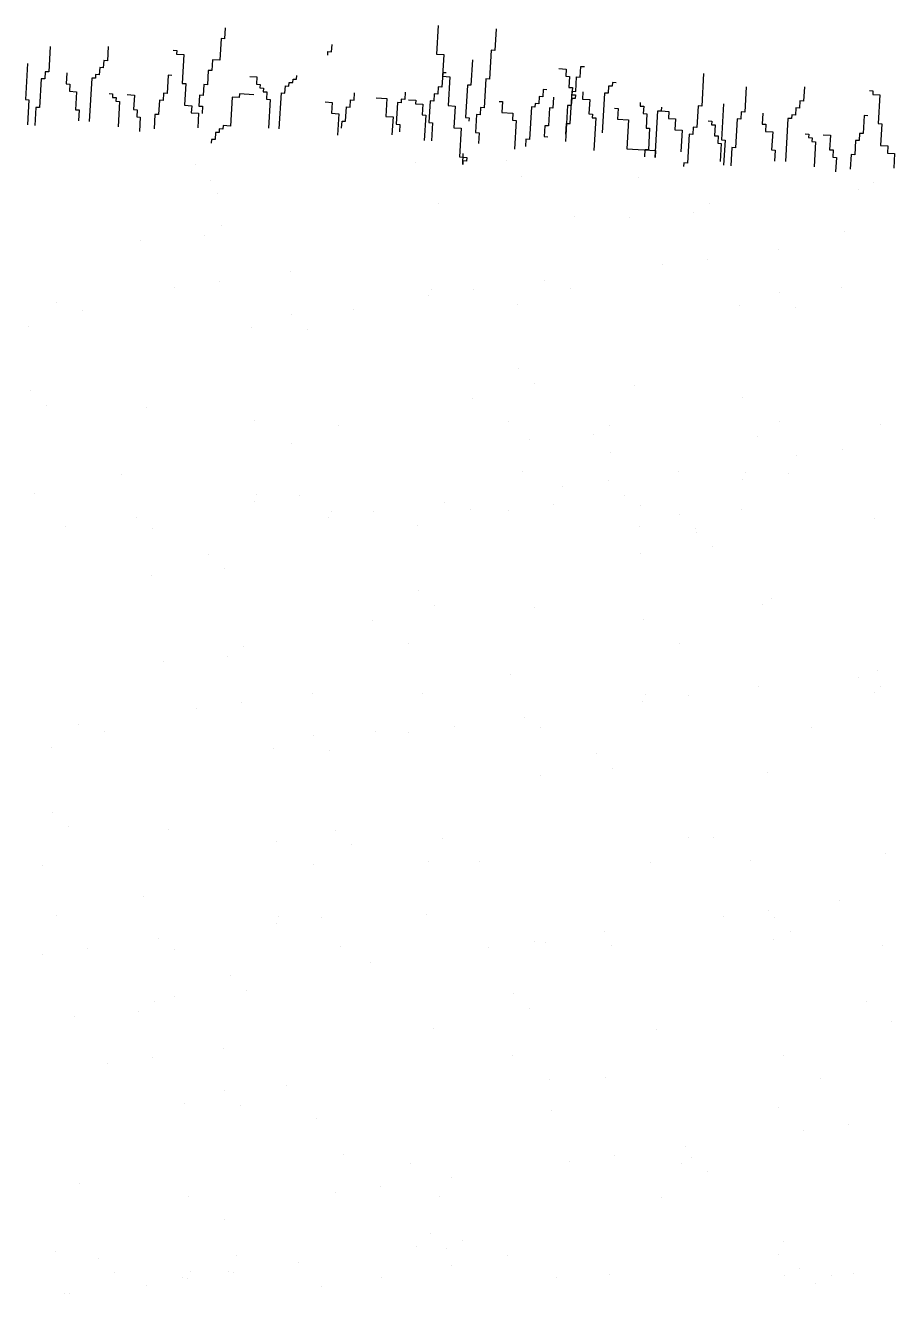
# Model space of a CAD drawing. Extents: x -2485 to 10115, y 1417 to 7253.
# Drawn here: x 3515.7 to 3715.6, y 2830.5 to 3122.1 of the extents above; entities that cross this region are included whole.
import ezdxf

# ---------------------------------------------------------------- set-up
doc = ezdxf.new("R2010")
doc.units = 0
doc.header["$MEASUREMENT"] = 0
doc.layers.add('TREE', color=3, linetype='CONTINUOUS')

msp = doc.modelspace()

# ---------------------------------------------------------------- linework, layer by layer
at = {"layer": 'TREE', "linetype": 'CONTINUOUS'}
for p, q in [((3561.7, 3121.47), (3561.55, 3118.98)), ((3610.67, 3122.07), (3610.28, 3115.44)), ((3623.96, 3121.29), (3623.67, 3116.31)), ((3521.44, 3117.18), (3521.1, 3111.37)), ((3534.78, 3117.22), (3534.58, 3113.91)), ((3560.72, 3119.03), (3560.43, 3114.05)), ((3561.55, 3118.98), (3560.72, 3119.03)), ((3586.15, 3116.02), (3586.25, 3117.68)), ((3533.75, 3113.96), (3533.65, 3112.3)), ((3534.58, 3113.91), (3533.75, 3113.96)), ((3549.73, 3116.35), (3550.56, 3116.3)), ((3550.56, 3116.3), (3550.51, 3115.47)), ((3550.51, 3115.47), (3552.17, 3115.37)), ((3552.17, 3115.37), (3551.78, 3108.74)), ((3558.77, 3114.15), (3558.62, 3111.66)), ((3560.43, 3114.05), (3558.77, 3114.15)), ((3585.27, 3115.24), (3585.32, 3116.07)), ((3585.32, 3116.07), (3586.15, 3116.02)), ((3610.28, 3115.44), (3611.95, 3115.34)), ((3611.95, 3115.34), (3611.65, 3110.36)), ((3618.54, 3114.12), (3618.2, 3108.31)), ((3622.84, 3116.36), (3622.45, 3109.73)), ((3623.67, 3116.31), (3622.84, 3116.36)), ((3516.21, 3113.32), (3515.72, 3105.03)), ((3520.27, 3111.42), (3520.17, 3109.76)), ((3521.1, 3111.37), (3520.27, 3111.42)), ((3525.25, 3111.13), (3525.1, 3108.64)), ((3531.89, 3110.74), (3531.85, 3109.91)), ((3532.72, 3110.69), (3531.89, 3110.74)), ((3532.82, 3112.35), (3532.72, 3110.69)), ((3533.65, 3112.3), (3532.82, 3112.35)), ((3557.79, 3111.71), (3557.59, 3108.39)), ((3558.62, 3111.66), (3557.79, 3111.71)), ((3611.7, 3111.19), (3611.51, 3107.87)), ((3612.53, 3111.14), (3611.7, 3111.19)), ((3638.43, 3112.12), (3640.09, 3112.02)), ((3640.09, 3112.02), (3639.99, 3110.36)), ((3643.31, 3110.17), (3643.46, 3112.65)), ((3643.46, 3112.65), (3644.29, 3112.61)), ((3671.7, 3111), (3671.26, 3103.53)), ((3519.34, 3109.81), (3518.95, 3103.17)), ((3520.17, 3109.76), (3519.34, 3109.81)), ((3525.1, 3108.64), (3525.93, 3108.59)), ((3525.93, 3108.59), (3525.84, 3106.93)), ((3531.01, 3109.96), (3530.43, 3100)), ((3531.85, 3109.91), (3531.01, 3109.96)), ((3548.56, 3110.59), (3548.31, 3106.44)), ((3549.39, 3110.54), (3548.56, 3110.59)), ((3551.78, 3108.74), (3552.61, 3108.69)), ((3552.61, 3108.69), (3552.32, 3103.71)), ((3556.76, 3108.44), (3556.62, 3105.95)), ((3557.59, 3108.39), (3556.76, 3108.44)), ((3567.31, 3110.32), (3568.98, 3110.22)), ((3568.98, 3110.22), (3568.88, 3108.56)), ((3568.88, 3108.56), (3569.71, 3108.51)), ((3569.71, 3108.51), (3569.66, 3107.68)), ((3569.66, 3107.68), (3570.49, 3107.64)), ((3575.43, 3106.51), (3575.52, 3108.17)), ((3575.52, 3108.17), (3576.35, 3108.12)), ((3576.35, 3108.12), (3576.4, 3108.95)), ((3576.4, 3108.95), (3577.23, 3108.9)), ((3577.23, 3108.9), (3577.28, 3109.73)), ((3577.28, 3109.73), (3578.11, 3109.69)), ((3578.11, 3109.69), (3578.16, 3110.51)), ((3610.68, 3107.92), (3610.58, 3106.26)), ((3611.51, 3107.87), (3610.68, 3107.92)), ((3611.65, 3110.36), (3613.31, 3110.26)), ((3613.31, 3110.26), (3612.92, 3103.63)), ((3617.37, 3108.36), (3616.93, 3100.9)), ((3618.2, 3108.31), (3617.37, 3108.36)), ((3621.62, 3109.78), (3621.23, 3103.14)), ((3622.45, 3109.73), (3621.62, 3109.78)), ((3639.99, 3110.36), (3640.82, 3110.31)), ((3640.82, 3110.31), (3640.68, 3107.82)), ((3640.68, 3107.82), (3641.51, 3107.78)), ((3641.51, 3107.78), (3641.41, 3106.12)), ((3642.29, 3106.9), (3642.48, 3110.21)), ((3642.48, 3110.21), (3643.31, 3110.17)), ((3649.86, 3108.12), (3649.76, 3106.46)), ((3650.69, 3108.07), (3649.86, 3108.12)), ((3650.74, 3108.9), (3650.69, 3108.07)), ((3651.57, 3108.85), (3650.74, 3108.9)), ((3681.52, 3107.92), (3681.18, 3102.12)), ((3694.86, 3107.97), (3694.67, 3104.65)), ((3515.72, 3105.03), (3516.55, 3104.98)), ((3516.55, 3104.98), (3516.21, 3099.17)), ((3525.84, 3106.93), (3527.5, 3106.83)), ((3527.5, 3106.83), (3527.25, 3102.69)), ((3534.97, 3106.39), (3535.8, 3106.34)), ((3535.8, 3106.34), (3535.76, 3105.52)), ((3535.76, 3105.52), (3536.59, 3105.47)), ((3536.59, 3105.47), (3536.54, 3104.64)), ((3539.13, 3106.15), (3540.79, 3106.05)), ((3540.79, 3106.05), (3540.59, 3102.73)), ((3546.55, 3104.88), (3546.36, 3101.56)), ((3547.38, 3104.83), (3546.55, 3104.88)), ((3547.48, 3106.49), (3547.38, 3104.83)), ((3548.31, 3106.44), (3547.48, 3106.49)), ((3555.79, 3106), (3555.64, 3103.51)), ((3556.62, 3105.95), (3555.79, 3106)), ((3563.26, 3105.56), (3562.87, 3098.93)), ((3564.92, 3105.47), (3563.26, 3105.56)), ((3564.97, 3106.3), (3564.92, 3105.47)), ((3568.29, 3106.1), (3564.97, 3106.3)), ((3570.49, 3107.64), (3570.44, 3106.81)), ((3570.44, 3106.81), (3571.27, 3106.76)), ((3571.27, 3106.76), (3571.18, 3105.1)), ((3571.18, 3105.1), (3572.01, 3105.05)), ((3572.01, 3105.05), (3571.62, 3098.41)), ((3574.11, 3098.27), (3574.6, 3106.56)), ((3574.6, 3106.56), (3575.43, 3106.51)), ((3590.4, 3103.29), (3590.5, 3104.95)), ((3590.5, 3104.95), (3591.33, 3104.9)), ((3591.33, 3104.9), (3591.43, 3106.56)), ((3596.36, 3105.43), (3598.85, 3105.29)), ((3598.85, 3105.29), (3598.61, 3101.14)), ((3602.18, 3105.09), (3602.13, 3104.26)), ((3603.01, 3105.04), (3602.18, 3105.09)), ((3603.1, 3106.7), (3603.01, 3105.04)), ((3603.84, 3104.99), (3605.5, 3104.9)), ((3605.5, 3104.9), (3605.45, 3104.07)), ((3609.75, 3106.31), (3609.65, 3104.65)), ((3610.58, 3106.26), (3609.75, 3106.31)), ((3633.88, 3105.73), (3633.79, 3104.07)), ((3634.72, 3105.68), (3633.88, 3105.73)), ((3634.81, 3107.34), (3634.72, 3105.68)), ((3635.64, 3107.29), (3634.81, 3107.34)), ((3637.21, 3105.53), (3637.06, 3103.04)), ((3641.02, 3099.48), (3641.46, 3106.95)), ((3641.36, 3105.29), (3641.26, 3103.63)), ((3642.19, 3105.24), (3641.36, 3105.29)), ((3641.41, 3106.12), (3642.24, 3106.07)), ((3641.46, 3106.95), (3642.29, 3106.9)), ((3642.24, 3106.07), (3642.19, 3105.24)), ((3643.95, 3106.8), (3643.85, 3105.14)), ((3643.85, 3105.14), (3645.51, 3105.04)), ((3645.51, 3105.04), (3645.32, 3101.73)), ((3648.93, 3106.51), (3648.4, 3097.38)), ((3649.76, 3106.46), (3648.93, 3106.51)), ((3709.81, 3107.09), (3710.64, 3107.04)), ((3710.64, 3107.04), (3710.59, 3106.21)), ((3710.59, 3106.21), (3712.25, 3106.12)), ((3712.25, 3106.12), (3711.86, 3099.48)), ((3518.12, 3103.22), (3517.87, 3099.08)), ((3518.95, 3103.17), (3518.12, 3103.22)), ((3527.25, 3102.69), (3528.08, 3102.64)), ((3528.08, 3102.64), (3527.94, 3100.15)), ((3536.54, 3104.64), (3537.37, 3104.59)), ((3537.37, 3104.59), (3537.03, 3098.78)), ((3540.59, 3102.73), (3541.42, 3102.69)), ((3541.42, 3102.69), (3541.33, 3101.03)), ((3552.32, 3103.71), (3553.98, 3103.61)), ((3553.98, 3103.61), (3553.88, 3101.95)), ((3553.88, 3101.95), (3555.54, 3101.86)), ((3555.54, 3101.86), (3555.35, 3098.54)), ((3555.64, 3103.51), (3556.47, 3103.47)), ((3556.47, 3103.47), (3556.37, 3101.81)), ((3584.64, 3104.46), (3586.3, 3104.36)), ((3586.3, 3104.36), (3586.15, 3101.87)), ((3586.15, 3101.87), (3587.81, 3101.77)), ((3589.37, 3100.02), (3589.57, 3103.34)), ((3589.57, 3103.34), (3590.4, 3103.29)), ((3601.3, 3104.31), (3601, 3099.33)), ((3602.13, 3104.26), (3601.3, 3104.31)), ((3605.45, 3104.07), (3607.11, 3103.97)), ((3607.11, 3103.97), (3606.96, 3101.48)), ((3608.82, 3104.7), (3608.53, 3099.73)), ((3609.65, 3104.65), (3608.82, 3104.7)), ((3612.92, 3103.63), (3614.59, 3103.53)), ((3614.59, 3103.53), (3614.29, 3098.55)), ((3620.4, 3103.19), (3620.3, 3101.53)), ((3621.23, 3103.14), (3620.4, 3103.19)), ((3624.65, 3104.6), (3625.48, 3104.56)), ((3625.48, 3104.56), (3625.33, 3102.07)), ((3625.33, 3102.07), (3627.83, 3101.92)), ((3627.83, 3101.92), (3627.73, 3100.26)), ((3632.08, 3103.34), (3631.64, 3095.87)), ((3632.91, 3103.29), (3632.08, 3103.34)), ((3632.96, 3104.12), (3632.91, 3103.29)), ((3633.79, 3104.07), (3632.96, 3104.12)), ((3636.23, 3103.09), (3635.99, 3098.94)), ((3637.06, 3103.04), (3636.23, 3103.09)), ((3640.43, 3103.68), (3639.94, 3095.38)), ((3641.26, 3103.63), (3640.43, 3103.68)), ((3651.23, 3103.04), (3652.06, 3102.99)), ((3652.06, 3102.99), (3651.91, 3100.51)), ((3657.14, 3104.36), (3657.09, 3103.53)), ((3657.09, 3103.53), (3657.92, 3103.48)), ((3657.92, 3103.48), (3657.83, 3101.82)), ((3660.56, 3091.67), (3661.2, 3102.46)), ((3661.2, 3102.46), (3662.03, 3102.41)), ((3662.03, 3102.41), (3662.08, 3103.24)), ((3662.03, 3102.41), (3663.69, 3102.31)), ((3663.69, 3102.31), (3663.59, 3100.65)), ((3670.43, 3103.58), (3670.14, 3098.6)), ((3671.26, 3103.53), (3670.43, 3103.58)), ((3676.29, 3104.07), (3675.81, 3095.77)), ((3680.35, 3102.16), (3680.25, 3100.5)), ((3681.18, 3102.12), (3680.35, 3102.16)), ((3685.33, 3101.87), (3685.19, 3099.38)), ((3692.91, 3103.09), (3692.81, 3101.43)), ((3693.74, 3103.04), (3692.91, 3103.09)), ((3693.83, 3104.7), (3693.74, 3103.04)), ((3694.67, 3104.65), (3693.83, 3104.7)), ((3541.33, 3101.03), (3542.16, 3100.98)), ((3542.16, 3100.98), (3541.96, 3097.66)), ((3545.53, 3101.61), (3545.33, 3098.29)), ((3546.36, 3101.56), (3545.53, 3101.61)), ((3561.21, 3099.03), (3561.16, 3098.2)), ((3562.87, 3098.93), (3561.21, 3099.03)), ((3587.81, 3101.77), (3587.52, 3096.8)), ((3588.45, 3098.41), (3588.54, 3100.07)), ((3588.54, 3100.07), (3589.37, 3100.02)), ((3598.61, 3101.14), (3600.27, 3101.04)), ((3600.27, 3101.04), (3600.03, 3096.9)), ((3601, 3099.33), (3601.83, 3099.29)), ((3601.83, 3099.29), (3601.74, 3097.63)), ((3606.96, 3101.48), (3607.79, 3101.43)), ((3607.79, 3101.43), (3607.45, 3095.63)), ((3608.53, 3099.73), (3609.36, 3099.68)), ((3609.36, 3099.68), (3609.11, 3095.53)), ((3616.93, 3100.9), (3617.76, 3100.85)), ((3617.76, 3100.85), (3617.71, 3100.02)), ((3619.47, 3101.58), (3619.23, 3097.43)), ((3620.3, 3101.53), (3619.47, 3101.58)), ((3627.73, 3100.26), (3628.56, 3100.21)), ((3628.56, 3100.21), (3628.17, 3093.58)), ((3635.16, 3098.99), (3635.01, 3096.5)), ((3635.99, 3098.94), (3635.16, 3098.99)), ((3640.04, 3097.04), (3640.19, 3099.53)), ((3640.19, 3099.53), (3641.02, 3099.48)), ((3645.32, 3101.73), (3646.15, 3101.68)), ((3646.15, 3101.68), (3646.1, 3100.85)), ((3646.1, 3100.85), (3646.93, 3100.8)), ((3646.93, 3100.8), (3646.49, 3093.33)), ((3651.91, 3100.51), (3654.41, 3100.36)), ((3654.41, 3100.36), (3654.02, 3093.72)), ((3657.83, 3101.82), (3658.66, 3101.77)), ((3658.66, 3101.77), (3658.46, 3098.46)), ((3663.59, 3100.65), (3665.25, 3100.55)), ((3665.25, 3100.55), (3665.11, 3098.07)), ((3672.73, 3100.11), (3673.56, 3100.07)), ((3673.56, 3100.07), (3673.51, 3099.24)), ((3673.51, 3099.24), (3674.34, 3099.19)), ((3674.34, 3099.19), (3674.19, 3096.7)), ((3679.42, 3100.55), (3679.03, 3093.92)), ((3680.25, 3100.5), (3679.42, 3100.55)), ((3685.19, 3099.38), (3686.02, 3099.33)), ((3686.02, 3099.33), (3685.92, 3097.68)), ((3691.1, 3100.7), (3690.51, 3090.75)), ((3691.93, 3100.65), (3691.1, 3100.7)), ((3691.98, 3101.48), (3691.93, 3100.65)), ((3692.81, 3101.43), (3691.98, 3101.48)), ((3708.64, 3101.33), (3708.4, 3097.19)), ((3709.47, 3101.29), (3708.64, 3101.33)), ((3711.86, 3099.48), (3712.69, 3099.43)), ((3712.69, 3099.43), (3712.4, 3094.45)), ((3559.45, 3097.46), (3559.36, 3095.81)), ((3560.28, 3097.42), (3559.45, 3097.46)), ((3560.33, 3098.25), (3560.28, 3097.42)), ((3561.16, 3098.2), (3560.33, 3098.25)), ((3614.29, 3098.55), (3615.95, 3098.46)), ((3615.95, 3098.46), (3615.56, 3091.82)), ((3619.23, 3097.43), (3620.06, 3097.38)), ((3620.06, 3097.38), (3619.91, 3094.89)), ((3635.01, 3096.5), (3635.84, 3096.46)), ((3658.46, 3098.46), (3659.29, 3098.41)), ((3659.29, 3098.41), (3659, 3093.43)), ((3665.11, 3098.07), (3666.77, 3097.97)), ((3666.77, 3097.97), (3666.48, 3092.99)), ((3668.38, 3097.04), (3667.99, 3090.41)), ((3669.21, 3096.99), (3668.38, 3097.04)), ((3669.31, 3098.65), (3669.21, 3096.99)), ((3670.14, 3098.6), (3669.31, 3098.65)), ((3674.19, 3096.7), (3675.03, 3096.65)), ((3675.03, 3096.65), (3674.93, 3094.99)), ((3685.92, 3097.68), (3687.58, 3097.58)), ((3687.58, 3097.58), (3687.34, 3093.43)), ((3695.06, 3097.14), (3695.89, 3097.09)), ((3695.89, 3097.09), (3695.84, 3096.26)), ((3695.84, 3096.26), (3696.67, 3096.21)), ((3696.67, 3096.21), (3696.62, 3095.38)), ((3699.21, 3096.89), (3700.87, 3096.8)), ((3700.87, 3096.8), (3700.68, 3093.48)), ((3707.57, 3097.24), (3707.47, 3095.58)), ((3708.4, 3097.19), (3707.57, 3097.24)), ((3558.52, 3095.85), (3558.48, 3095.03)), ((3559.36, 3095.81), (3558.52, 3095.85)), ((3630.81, 3095.92), (3630.71, 3094.26)), ((3631.64, 3095.87), (3630.81, 3095.92)), ((3654.02, 3093.72), (3660.66, 3093.33)), ((3658.17, 3093.48), (3658.07, 3091.82)), ((3659, 3093.43), (3658.17, 3093.48)), ((3660.66, 3093.33), (3660.56, 3091.67)), ((3674.93, 3094.99), (3675.76, 3094.94)), ((3675.76, 3094.94), (3675.51, 3090.8)), ((3675.81, 3095.77), (3676.64, 3095.72)), ((3676.64, 3095.72), (3676.3, 3089.92)), ((3678.2, 3093.97), (3677.96, 3089.82)), ((3679.03, 3093.92), (3678.2, 3093.97)), ((3687.34, 3093.43), (3688.17, 3093.38)), ((3688.17, 3093.38), (3688.02, 3090.89)), ((3696.62, 3095.38), (3697.45, 3095.33)), ((3697.45, 3095.33), (3697.11, 3089.53)), ((3700.68, 3093.48), (3701.51, 3093.43)), ((3701.51, 3093.43), (3701.41, 3091.77)), ((3706.64, 3095.63), (3706.44, 3092.31)), ((3707.47, 3095.58), (3706.64, 3095.63)), ((3712.4, 3094.45), (3714.06, 3094.36)), ((3714.06, 3094.36), (3713.97, 3092.7)), ((3605.55, 3090.45), (3605.55, 3090.45)), ((3615.56, 3091.82), (3617.23, 3091.72)), ((3616.3, 3090.11), (3616.44, 3092.6)), ((3616.35, 3090.94), (3616.3, 3090.11)), ((3617.18, 3090.89), (3616.35, 3090.94)), ((3617.23, 3091.72), (3617.18, 3090.89)), ((3626.29, 3090.95), (3626.29, 3090.95)), ((3667.16, 3090.45), (3667.11, 3089.63)), ((3667.99, 3090.41), (3667.16, 3090.45)), ((3701.41, 3091.77), (3702.24, 3091.72)), ((3702.24, 3091.72), (3702.05, 3088.4)), ((3705.61, 3092.36), (3705.42, 3089.04)), ((3706.44, 3092.31), (3705.61, 3092.36)), ((3713.97, 3092.7), (3715.63, 3092.6)), ((3715.63, 3092.6), (3715.43, 3089.28)), ((3554.91, 3090.07), (3554.91, 3090.07)), ((3629.77, 3087.36), (3629.77, 3087.36)), ((3558.4, 3086.49), (3558.4, 3086.49)), ((3656.61, 3087.21), (3656.61, 3087.21)), ((3707.25, 3084.42), (3707.25, 3084.42)), ((3710.65, 3085.98), (3710.65, 3085.98)), ((3559.85, 3083.49), (3559.85, 3083.49)), ((3610.75, 3081.03), (3610.75, 3081.03)), ((3669.31, 3078.95), (3669.31, 3078.95)), ((3673.03, 3081.14), (3673.03, 3081.14)), ((3560.74, 3076.04), (3560.74, 3076.04)), ((3641.95, 3078.25), (3641.95, 3078.25)), ((3654.59, 3077.8), (3654.59, 3077.8)), ((3542.31, 3072.71), (3542.31, 3072.71)), ((3557.02, 3073.85), (3557.02, 3073.85)), ((3704.13, 3074.71), (3704.13, 3074.71)), ((3688.93, 3070.5), (3688.93, 3070.5)), ((3662.26, 3066.99), (3662.26, 3066.99)), ((3672.67, 3068.36), (3672.67, 3068.36)), ((3576.65, 3065.4), (3576.65, 3065.4)), ((3549.98, 3061.89), (3549.98, 3061.89)), ((3560.39, 3063.26), (3560.39, 3063.26)), ((3609.18, 3061.39), (3609.18, 3061.39)), ((3618.84, 3061.27), (3618.84, 3061.27)), ((3635.1, 3063.41), (3635.1, 3063.41)), ((3641.11, 3061.68), (3641.11, 3061.68)), ((3703.39, 3061.8), (3703.39, 3061.8)), ((3522.81, 3058.32), (3522.81, 3058.32)), ((3608.43, 3059.9), (3608.43, 3059.9)), ((3689.21, 3060.71), (3689.21, 3060.71)), ((3528.82, 3056.59), (3528.82, 3056.59)), ((3576.93, 3055.61), (3576.93, 3055.61)), ((3591.11, 3056.7), (3591.11, 3056.7)), ((3628.81, 3058.02), (3628.81, 3058.02)), ((3679.97, 3057.77), (3679.97, 3057.77)), ((3692.9, 3057.33), (3692.9, 3057.33)), ((3516.52, 3052.92), (3516.52, 3052.92)), ((3567.68, 3052.68), (3567.68, 3052.68)), ((3580.61, 3052.23), (3580.61, 3052.23)), ((3629.09, 3043.15), (3629.09, 3043.15)), ((3516.8, 3038.05), (3516.8, 3038.05)), ((3632.78, 3039.77), (3632.78, 3039.77)), ((3655.85, 3039.27), (3655.85, 3039.27)), ((3618.47, 3036.32), (3618.47, 3036.32)), ((3680.75, 3036.43), (3680.75, 3036.43)), ((3520.49, 3034.68), (3520.49, 3034.68)), ((3543.57, 3034.17), (3543.57, 3034.17)), ((3568.46, 3031.33), (3568.46, 3031.33)), ((3587.78, 3030.05), (3587.78, 3030.05)), ((3626.9, 3030.94), (3626.9, 3030.94)), ((3650.06, 3030.16), (3650.06, 3030.16)), ((3689.18, 3031.06), (3689.18, 3031.06)), ((3712.35, 3030.28), (3712.35, 3030.28)), ((3631.63, 3026.83), (3631.63, 3026.83)), ((3646.34, 3027.97), (3646.34, 3027.97)), ((3683.98, 3027.49), (3683.98, 3027.49)), ((3576.9, 3025.96), (3576.9, 3025.96)), ((3650.18, 3023.83), (3650.18, 3023.83)), ((3703.54, 3024.47), (3703.54, 3024.47)), ((3693.13, 3023.1), (3693.13, 3023.1)), ((3537.89, 3018.73), (3537.89, 3018.73)), ((3630.07, 3019.48), (3630.07, 3019.48)), ((3649.71, 3017.38), (3649.71, 3017.38)), ((3665.97, 3019.52), (3665.97, 3019.52)), ((3680.7, 3017.63), (3680.7, 3017.63)), ((3681.23, 3019.24), (3681.23, 3019.24)), ((3691.11, 3019), (3691.11, 3019)), ((3639.3, 3016.01), (3639.3, 3016.01)), ((3517.78, 3014.38), (3517.78, 3014.38)), ((3568.42, 3012.54), (3568.42, 3012.54)), ((3568.94, 3014.14), (3568.94, 3014.14)), ((3578.83, 3013.91), (3578.83, 3013.91)), ((3612.13, 3012.44), (3612.13, 3012.44)), ((3637.28, 3011.92), (3637.28, 3011.92)), ((3653.54, 3014.06), (3653.54, 3014.06)), ((3657.26, 3011.6), (3657.26, 3011.6)), ((3541.25, 3008.96), (3541.25, 3008.96)), ((3585.46, 3008.93), (3585.46, 3008.93)), ((3586.22, 3010.42), (3586.22, 3010.42)), ((3595.87, 3010.3), (3595.87, 3010.3)), ((3618.14, 3010.71), (3618.14, 3010.71)), ((3626.87, 3010.55), (3626.87, 3010.55)), ((3666.24, 3009.73), (3666.24, 3009.73)), ((3680.42, 3010.82), (3680.42, 3010.82)), ((3711.02, 3008.74), (3711.02, 3008.74)), ((3524.99, 3006.82), (3524.99, 3006.82)), ((3544.98, 3006.5), (3544.98, 3006.5)), ((3605.84, 3007.04), (3605.84, 3007.04)), ((3657, 3006.8), (3657, 3006.8)), ((3669.93, 3006.35), (3669.93, 3006.35)), ((3670.08, 3005.59), (3670.08, 3005.59)), ((3557.8, 3000.49), (3557.8, 3000.49)), ((3657.11, 3000.73), (3657.11, 3000.73)), ((3673.77, 3002.21), (3673.77, 3002.21)), ((3561.48, 2997.11), (3561.48, 2997.11)), ((3544.83, 2995.63), (3544.83, 2995.63)), ((3606.12, 2992.18), (3606.12, 2992.18)), ((3609.81, 2988.8), (3609.81, 2988.8)), ((3632.88, 2988.29), (3632.88, 2988.29)), ((3685.24, 2988.96), (3685.24, 2988.96)), ((3687.33, 2990.41), (3687.33, 2990.41)), ((3595.5, 2985.34), (3595.5, 2985.34)), ((3657.78, 2985.45), (3657.78, 2985.45)), ((3603.93, 2979.97), (3603.93, 2979.97)), ((3666.22, 2980.08), (3666.22, 2980.08)), ((3562.12, 2976.99), (3562.12, 2976.99)), ((3565.85, 2979.19), (3565.85, 2979.19)), ((3547.41, 2975.85), (3547.41, 2975.85)), ((3711.57, 2973.75), (3711.57, 2973.75)), ((3627.21, 2972.85), (3627.21, 2972.85)), ((3707.24, 2972.17), (3707.24, 2972.17)), ((3581.75, 2968.55), (3581.75, 2968.55)), ((3607.1, 2968.51), (3607.1, 2968.51)), ((3658.26, 2968.26), (3658.26, 2968.26)), ((3668.15, 2968.03), (3668.15, 2968.03)), ((3684.41, 2970.17), (3684.41, 2970.17)), ((3710.92, 2968.79), (3710.92, 2968.79)), ((3712.28, 2970.21), (3712.28, 2970.21)), ((3555.08, 2965.04), (3555.08, 2965.04)), ((3565.49, 2966.41), (3565.49, 2966.41)), ((3657.74, 2966.66), (3657.74, 2966.66)), ((3630.57, 2963.08), (3630.57, 2963.08)), ((3527.91, 2961.46), (3527.91, 2961.46)), ((3533.93, 2959.73), (3533.93, 2959.73)), ((3596.21, 2959.84), (3596.21, 2959.84)), ((3603.9, 2959.57), (3603.9, 2959.57)), ((3614.31, 2960.94), (3614.31, 2960.94)), ((3634.29, 2960.63), (3634.29, 2960.63)), ((3696.58, 2960.74), (3696.58, 2960.74)), ((3582.03, 2958.75), (3582.03, 2958.75)), ((3521.63, 2956.07), (3521.63, 2956.07)), ((3572.79, 2955.82), (3572.79, 2955.82)), ((3585.72, 2955.38), (3585.72, 2955.38)), ((3647.11, 2954.61), (3647.11, 2954.61)), ((3650.8, 2951.24), (3650.8, 2951.24)), ((3686.5, 2950.42), (3686.5, 2950.42)), ((3634.14, 2949.75), (3634.14, 2949.75)), ((3521.91, 2941.2), (3521.91, 2941.2)), ((3525.59, 2937.82), (3525.59, 2937.82)), ((3548.67, 2937.31), (3548.67, 2937.31)), ((3586.99, 2937.06), (3586.99, 2937.06)), ((3573.57, 2934.48), (3573.57, 2934.48)), ((3590.68, 2933.68), (3590.68, 2933.68)), ((3611.65, 2935.26), (3611.65, 2935.26)), ((3668.2, 2935.29), (3668.2, 2935.29)), ((3673.93, 2935.37), (3673.93, 2935.37)), ((3608.36, 2929.97), (3608.36, 2929.97)), ((3620.09, 2929.89), (3620.09, 2929.89)), ((3682.37, 2930), (3682.37, 2930)), ((3713.54, 2931.67), (3713.54, 2931.67)), ((3519.72, 2928.99), (3519.72, 2928.99)), ((3582, 2929.1), (3582, 2929.1)), ((3659.52, 2929.72), (3659.52, 2929.72)), ((3542.99, 2921.88), (3542.99, 2921.88)), ((3686.59, 2918.67), (3686.59, 2918.67)), ((3702.85, 2920.81), (3702.85, 2920.81)), ((3522.89, 2917.53), (3522.89, 2917.53)), ((3573.52, 2915.68), (3573.52, 2915.68)), ((3574.05, 2917.28), (3574.05, 2917.28)), ((3583.93, 2917.05), (3583.93, 2917.05)), ((3608.08, 2917.74), (3608.08, 2917.74)), ((3676.18, 2917.3), (3676.18, 2917.3)), ((3688.11, 2917.05), (3688.11, 2917.05)), ((3649.01, 2913.73), (3649.01, 2913.73)), ((3691.79, 2913.67), (3691.79, 2913.67)), ((3530.09, 2909.96), (3530.09, 2909.96)), ((3546.35, 2912.11), (3546.35, 2912.11)), ((3550.08, 2909.65), (3550.08, 2909.65)), ((3588.16, 2910.43), (3588.16, 2910.43)), ((3622.34, 2910.21), (3622.34, 2910.21)), ((3632.75, 2911.59), (3632.75, 2911.59)), ((3635.4, 2911.22), (3635.4, 2911.22)), ((3650.45, 2910.54), (3650.45, 2910.54)), ((3687.76, 2911.89), (3687.76, 2911.89)), ((3712.73, 2910.66), (3712.73, 2910.66)), ((3519.68, 2908.59), (3519.68, 2908.59)), ((3595.17, 2906.64), (3595.17, 2906.64)), ((3562.9, 2903.64), (3562.9, 2903.64)), ((3549.93, 2898.78), (3549.93, 2898.78)), ((3566.59, 2900.26), (3566.59, 2900.26)), ((3627.98, 2899.5), (3627.98, 2899.5)), ((3541.71, 2895.43), (3541.71, 2895.43)), ((3545.43, 2897.63), (3545.43, 2897.63)), ((3631.67, 2896.12), (3631.67, 2896.12)), ((3709.19, 2897.73), (3709.19, 2897.73)), ((3526.99, 2894.29), (3526.99, 2894.29)), ((3714.8, 2893.13), (3714.8, 2893.13)), ((3609.62, 2891.43), (3609.62, 2891.43)), ((3660.78, 2891.19), (3660.78, 2891.19)), ((3561.33, 2886.99), (3561.33, 2886.99)), ((3534.66, 2883.48), (3534.66, 2883.48)), ((3545.07, 2884.85), (3545.07, 2884.85)), ((3627.8, 2885.18), (3627.8, 2885.18)), ((3690.09, 2885.29), (3690.09, 2885.29)), ((3575.79, 2878.28), (3575.79, 2878.28)), ((3636.24, 2879.8), (3636.24, 2879.8)), ((3649.07, 2880.17), (3649.07, 2880.17)), ((3698.52, 2879.92), (3698.52, 2879.92)), ((3561.61, 2877.19), (3561.61, 2877.19)), ((3552.37, 2874.26), (3552.37, 2874.26)), ((3565.3, 2873.81), (3565.3, 2873.81)), ((3636.66, 2872.68), (3636.66, 2872.68)), ((3689.02, 2873.35), (3689.02, 2873.35)), ((3582.65, 2870.73), (3582.65, 2870.73)), ((3705.03, 2869.32), (3705.03, 2869.32)), ((3694.62, 2867.95), (3694.62, 2867.95)), ((3667.45, 2864.37), (3667.45, 2864.37)), ((3588.95, 2862.62), (3588.95, 2862.62)), ((3604.32, 2860.35), (3604.32, 2860.35)), ((3640.78, 2860.86), (3640.78, 2860.86)), ((3651.19, 2862.23), (3651.19, 2862.23)), ((3666.6, 2860.46), (3666.6, 2860.46)), ((3668.98, 2861.93), (3668.98, 2861.93)), ((3613.61, 2857.28), (3613.61, 2857.28)), ((3672.66, 2858.56), (3672.66, 2858.56)), ((3528.25, 2855.75), (3528.25, 2855.75)), ((3597.35, 2855.14), (3597.35, 2855.14)), ((3553.15, 2852.92), (3553.15, 2852.92)), ((3586.94, 2853.77), (3586.94, 2853.77)), ((3610.88, 2852.9), (3610.88, 2852.9)), ((3662.04, 2852.65), (3662.04, 2852.65)), ((3561.58, 2847.54), (3561.58, 2847.54)), ((3608.85, 2844.38), (3608.85, 2844.38)), ((3616.19, 2842.71), (3616.19, 2842.71)), ((3690.06, 2842.61), (3690.06, 2842.61)), ((3522.58, 2840.32), (3522.58, 2840.32)), ((3605.78, 2841.34), (3605.78, 2841.34)), ((3612.54, 2841), (3612.54, 2841)), ((3532.6, 2838.71), (3532.6, 2838.71)), ((3564.3, 2839.25), (3564.3, 2839.25)), ((3578.62, 2837.76), (3578.62, 2837.76)), ((3613.81, 2836.94), (3613.81, 2836.94)), ((3626.58, 2839.36), (3626.58, 2839.36)), ((3688.87, 2839.48), (3688.87, 2839.48)), ((3536.28, 2835.33), (3536.28, 2835.33)), ((3551.95, 2834.25), (3551.95, 2834.25)), ((3553.1, 2834.12), (3553.1, 2834.12)), ((3553.63, 2835.72), (3553.63, 2835.72)), ((3562.36, 2835.62), (3562.36, 2835.62)), ((3563.51, 2835.49), (3563.51, 2835.49)), ((3597.69, 2834.27), (3597.69, 2834.27)), ((3637.92, 2834.14), (3637.92, 2834.14)), ((3650.05, 2834.94), (3650.05, 2834.94)), ((3690.28, 2834.81), (3690.28, 2834.81)), ((3693.83, 2836.25), (3693.83, 2836.25)), ((3701.21, 2834.69), (3701.21, 2834.69)), ((3706.24, 2835.21), (3706.24, 2835.21)), ((3543.68, 2832.32), (3543.68, 2832.32)), ((3583.91, 2832.2), (3583.91, 2832.2)), ((3697.52, 2832.87), (3697.52, 2832.87)), ((3524.78, 2830.68), (3524.78, 2830.68)), ((3525.94, 2830.54), (3525.94, 2830.54))]:
    msp.add_line(p, q, dxfattribs=at)

doc.saveas('drawing.dxf')
